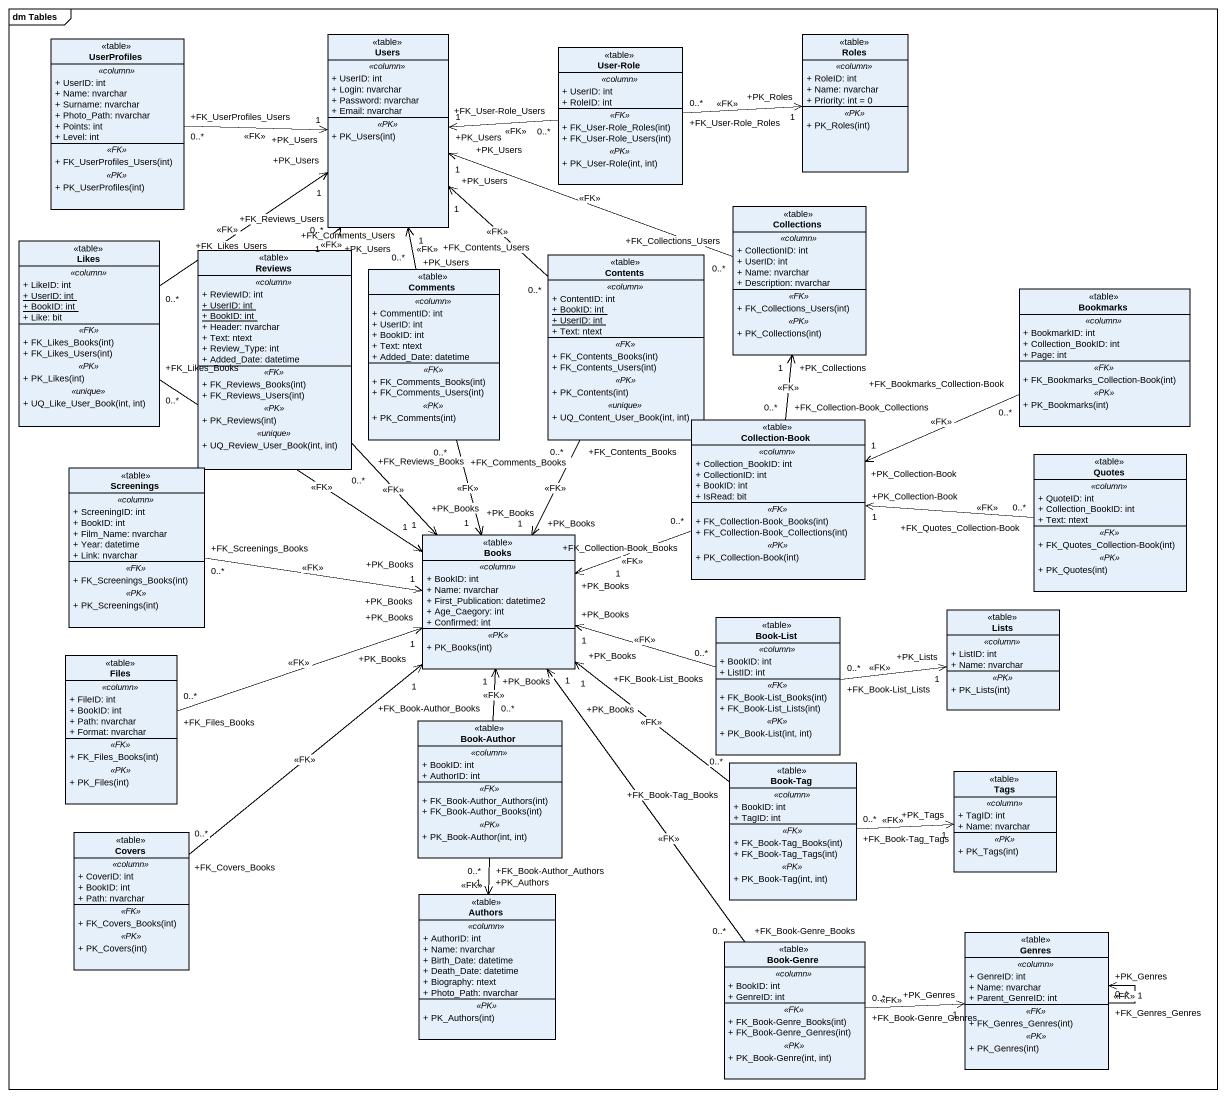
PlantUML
@startuml
mainframe dm Tables
hide circle
hide empty members
skinparam classAttributeIconSize 0
class UserProfiles <<table>> {
  .. <<column>> ..
  + UserID: int
  + Name: nvarchar
  + Surname: nvarchar
  + Photo_Path: nvarchar
  + Points: int
  + Level: int
  .. <<FK>> ..
  + FK_UserProfiles_Users(int)
  .. <<PK>> ..
  + PK_UserProfiles(int)
}
class Users <<table>> {
  .. <<column>> ..
  + UserID: int
  + Login: nvarchar
  + Password: nvarchar
  + Email: nvarchar
  .. <<PK>> ..
  + PK_Users(int)
}
class "User-Role" as User_Role <<table>> {
  .. <<column>> ..
  + UserID: int
  + RoleID: int
  .. <<FK>> ..
  + FK_User-Role_Roles(int)
  + FK_User-Role_Users(int)
  .. <<PK>> ..
  + PK_User-Role(int, int)
}
class Roles <<table>> {
  .. <<column>> ..
  + RoleID: int
  + Name: nvarchar
  + Priority: int = 0
  .. <<PK>> ..
  + PK_Roles(int)
}
class "Collections" as Collections_ <<table>> {
  .. <<column>> ..
  + CollectionID: int
  + UserID: int
  + Name: nvarchar
  + Description: nvarchar
  .. <<FK>> ..
  + FK_Collections_Users(int)
  .. <<PK>> ..
  + PK_Collections(int)
}
class Likes <<table>> {
  .. <<column>> ..
  + LikeID: int
  {static} + UserID: int
  {static} + BookID: int
  + Like: bit
  .. <<FK>> ..
  + FK_Likes_Books(int)
  + FK_Likes_Users(int)
  .. <<PK>> ..
  + PK_Likes(int)
  .. <<unique>> ..
  + UQ_Like_User_Book(int, int)
}
class Reviews <<table>> {
  .. <<column>> ..
  + ReviewID: int
  {static} + UserID: int
  {static} + BookID: int
  + Header: nvarchar
  + Text: ntext
  + Review_Type: int
  + Added_Date: datetime
  .. <<FK>> ..
  + FK_Reviews_Books(int)
  + FK_Reviews_Users(int)
  .. <<PK>> ..
  + PK_Reviews(int)
  .. <<unique>> ..
  + UQ_Review_User_Book(int, int)
}
class Comments <<table>> {
  .. <<column>> ..
  + CommentID: int
  + UserID: int
  + BookID: int
  + Text: ntext
  + Added_Date: datetime
  .. <<FK>> ..
  + FK_Comments_Books(int)
  + FK_Comments_Users(int)
  .. <<PK>> ..
  + PK_Comments(int)
}
class Contents <<table>> {
  .. <<column>> ..
  + ContentID: int
  {static} + BookID: int
  {static} + UserID: int
  + Text: ntext
  .. <<FK>> ..
  + FK_Contents_Books(int)
  + FK_Contents_Users(int)
  .. <<PK>> ..
  + PK_Contents(int)
  .. <<unique>> ..
  + UQ_Content_User_Book(int, int)
}
class Bookmarks <<table>> {
  .. <<column>> ..
  + BookmarkID: int
  + Collection_BookID: int
  + Page: int
  .. <<FK>> ..
  + FK_Bookmarks_Collection-Book(int)
  .. <<PK>> ..
  + PK_Bookmarks(int)
}
class "Collection-Book" as Collection_Book <<table>> {
  .. <<column>> ..
  + Collection_BookID: int
  + CollectionID: int
  + BookID: int
  + IsRead: bit
  .. <<FK>> ..
  + FK_Collection-Book_Books(int)
  + FK_Collection-Book_Collections(int)
  .. <<PK>> ..
  + PK_Collection-Book(int)
}
class Screenings <<table>> {
  .. <<column>> ..
  + ScreeningID: int
  + BookID: int
  + Film_Name: nvarchar
  + Year: datetime
  + Link: nvarchar
  .. <<FK>> ..
  + FK_Screenings_Books(int)
  .. <<PK>> ..
  + PK_Screenings(int)
}
class Quotes <<table>> {
  .. <<column>> ..
  + QuoteID: int
  + Collection_BookID: int
  + Text: ntext
  .. <<FK>> ..
  + FK_Quotes_Collection-Book(int)
  .. <<PK>> ..
  + PK_Quotes(int)
}
class Books <<table>> {
  .. <<column>> ..
  + BookID: int
  + Name: nvarchar
  + First_Publication: datetime2
  + Age_Caegory: int
  + Confirmed: int
  .. <<PK>> ..
  + PK_Books(int)
}
class "Book-List" as Book_List <<table>> {
  .. <<column>> ..
  + BookID: int
  + ListID: int
  .. <<FK>> ..
  + FK_Book-List_Books(int)
  + FK_Book-List_Lists(int)
  .. <<PK>> ..
  + PK_Book-List(int, int)
}
class Lists <<table>> {
  .. <<column>> ..
  + ListID: int
  + Name: nvarchar
  .. <<PK>> ..
  + PK_Lists(int)
}
class Files <<table>> {
  .. <<column>> ..
  + FileID: int
  + BookID: int
  + Path: nvarchar
  + Format: nvarchar
  .. <<FK>> ..
  + FK_Files_Books(int)
  .. <<PK>> ..
  + PK_Files(int)
}
class "Book-Author" as Book_Author <<table>> {
  .. <<column>> ..
  + BookID: int
  + AuthorID: int
  .. <<FK>> ..
  + FK_Book-Author_Authors(int)
  + FK_Book-Author_Books(int)
  .. <<PK>> ..
  + PK_Book-Author(int, int)
}
class "Book-Tag" as Book_Tag <<table>> {
  .. <<column>> ..
  + BookID: int
  + TagID: int
  .. <<FK>> ..
  + FK_Book-Tag_Books(int)
  + FK_Book-Tag_Tags(int)
  .. <<PK>> ..
  + PK_Book-Tag(int, int)
}
class Tags <<table>> {
  .. <<column>> ..
  + TagID: int
  + Name: nvarchar
  .. <<PK>> ..
  + PK_Tags(int)
}
class Covers <<table>> {
  .. <<column>> ..
  + CoverID: int
  + BookID: int
  + Path: nvarchar
  .. <<FK>> ..
  + FK_Covers_Books(int)
  .. <<PK>> ..
  + PK_Covers(int)
}
class Authors <<table>> {
  .. <<column>> ..
  + AuthorID: int
  + Name: nvarchar
  + Birth_Date: datetime
  + Death_Date: datetime
  + Biography: ntext
  + Photo_Path: nvarchar
  .. <<PK>> ..
  + PK_Authors(int)
}
class "Book-Genre" as Book_Genre <<table>> {
  .. <<column>> ..
  + BookID: int
  + GenreID: int
  .. <<FK>> ..
  + FK_Book-Genre_Books(int)
  + FK_Book-Genre_Genres(int)
  .. <<PK>> ..
  + PK_Book-Genre(int, int)
}
class Genres <<table>> {
  .. <<column>> ..
  + GenreID: int
  + Name: nvarchar
  + Parent_GenreID: int
  .. <<FK>> ..
  + FK_Genres_Genres(int)
  .. <<PK>> ..
  + PK_Genres(int)
}
UserProfiles "+FK_UserProfiles_Users\n0..*" -right-> "+PK_Users\n1" Users : <<FK>>
User_Role "+FK_User-Role_Users\n0..*" -left-> "+PK_Users\n1" Users : <<FK>>
User_Role "+FK_User-Role_Roles\n0..*" -right-> "+PK_Roles\n1" Roles : <<FK>>
Collections_ "+FK_Collections_Users\n0..*" -left-> "+PK_Users\n1" Users : <<FK>>
Likes "+FK_Likes_Users\n0..*" -up-> "+PK_Users\n1" Users : <<FK>>
Likes "+FK_Likes_Books\n0..*" --> "+PK_Books\n1" Books : <<FK>>
Reviews "+FK_Reviews_Users\n0..*" -up-> "+PK_Users\n1" Users : <<FK>>
Reviews "+FK_Reviews_Books\n0..*" --> "+PK_Books\n1" Books : <<FK>>
Comments "+FK_Comments_Users\n0..*" -up-> "+PK_Users\n1" Users : <<FK>>
Comments "+FK_Comments_Books\n0..*" --> "+PK_Books\n1" Books : <<FK>>
Contents "+FK_Contents_Users\n0..*" -up-> "+PK_Users\n1" Users : <<FK>>
Contents "+FK_Contents_Books\n0..*" --> "+PK_Books\n1" Books : <<FK>>
Bookmarks "+FK_Bookmarks_Collection-Book\n0..*" -left-> "+PK_Collection-Book\n1" Collection_Book : <<FK>>
Collection_Book "+FK_Collection-Book_Collections\n0..*" -up-> "+PK_Collections\n1" Collections_ : <<FK>>
Collection_Book "+FK_Collection-Book_Books\n0..*" -left-> "+PK_Books\n1" Books : <<FK>>
Screenings "+FK_Screenings_Books\n0..*" -right-> "+PK_Books\n1" Books : <<FK>>
Quotes "+FK_Quotes_Collection-Book\n0..*" -left-> "+PK_Collection-Book\n1" Collection_Book : <<FK>>
Book_List "+FK_Book-List_Books\n0..*" -left-> "+PK_Books\n1" Books : <<FK>>
Book_List "+FK_Book-List_Lists\n0..*" -right-> "+PK_Lists\n1" Lists : <<FK>>
Files "+FK_Files_Books\n0..*" -right-> "+PK_Books\n1" Books : <<FK>>
Book_Author "+FK_Book-Author_Books\n0..*" -up-> "+PK_Books\n1" Books : <<FK>>
Book_Author "+FK_Book-Author_Authors\n0..*" --> "+PK_Authors\n1" Authors : <<FK>>
Book_Tag "+FK_Book-Tag_Books\n0..*" -up-> "+PK_Books\n1" Books : <<FK>>
Book_Tag "+FK_Book-Tag_Tags\n0..*" -right-> "+PK_Tags\n1" Tags : <<FK>>
Covers "+FK_Covers_Books\n0..*" -up-> "+PK_Books\n1" Books : <<FK>>
Book_Genre "+FK_Book-Genre_Books\n0..*" -up-> "+PK_Books\n1" Books : <<FK>>
Book_Genre "+FK_Book-Genre_Genres\n0..*" -right-> "+PK_Genres\n1" Genres : <<FK>>
Genres "+FK_Genres_Genres\n0..*" --> "+PK_Genres\n1" Genres : <<FK>>
@enduml
